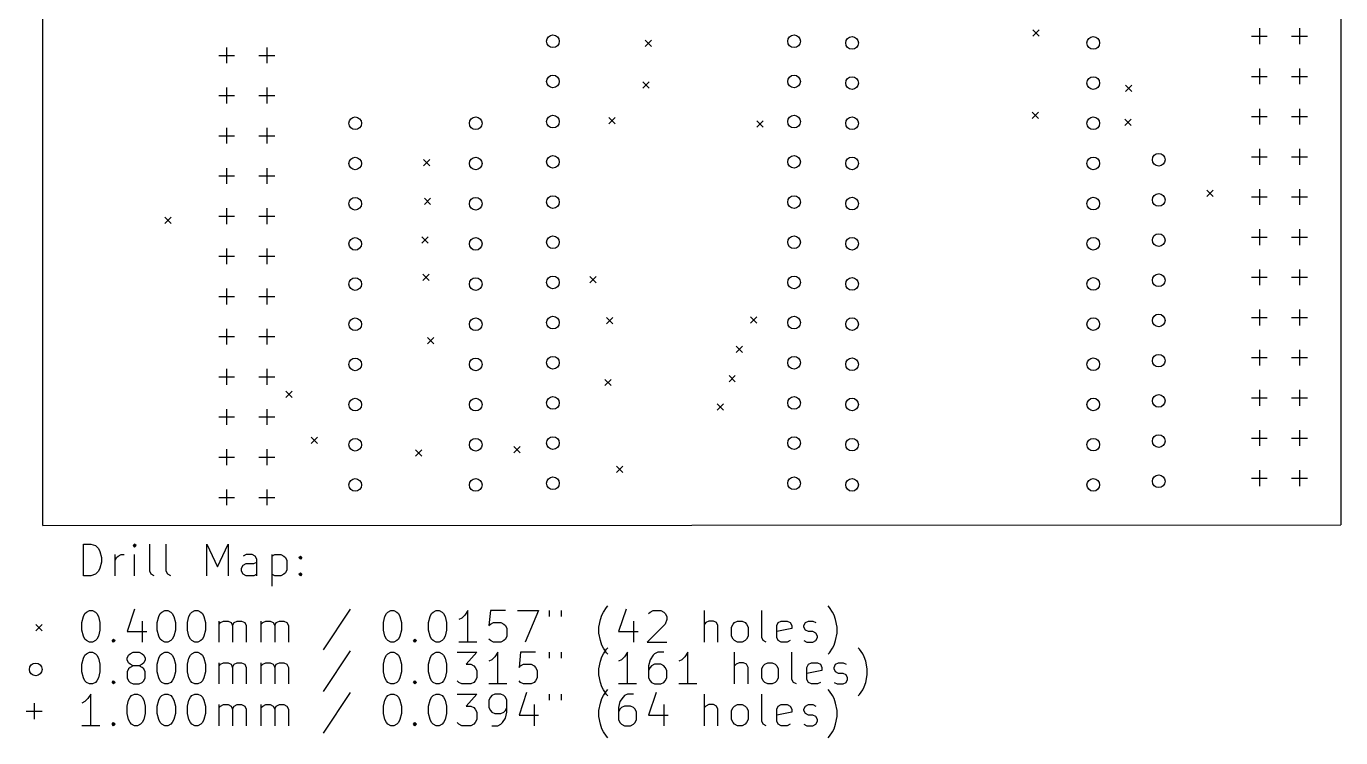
# Model space of a CAD drawing. Extents: x 46.9 to 130, y -119.4 to -30.
# Drawn here: x 46.9 to 130, y -119.4 to -74.4 of the extents above; entities that cross this region are included whole.
import ezdxf

# ---------------------------------------------------------------- set-up
doc = ezdxf.new("R2010")
doc.units = 0
doc.layers.add('BLACK', color=7, linetype='CONTINUOUS')

msp = doc.modelspace()

# ---------------------------------------------------------------- linework, layer by layer
at = {"layer": 'BLACK', "linetype": 'CONTINUOUS'}
for p, q in [((130, -30), (130, -105.95)), ((48, -106), (48, -66.9)), ((110.55, -74.65), (110.95, -75.05)), ((110.95, -74.65), (110.55, -75.05)), ((124.86, -74.56), (124.86, -75.56)), ((127.4, -74.56), (127.4, -75.56)), ((86.05, -75.3), (86.45, -75.7)), ((86.45, -75.3), (86.05, -75.7)), ((124.36, -75.06), (125.36, -75.06)), ((126.9, -75.06), (127.9, -75.06)), ((59.11, -76.27), (60.11, -76.27)), ((59.61, -75.77), (59.61, -76.77)), ((61.65, -76.27), (62.65, -76.27)), ((62.15, -75.77), (62.15, -76.77)), ((124.86, -77.1), (124.86, -78.1)), ((127.4, -77.1), (127.4, -78.1)), ((85.9, -77.95), (86.3, -78.35)), ((86.3, -77.95), (85.9, -78.35)), ((124.36, -77.6), (125.36, -77.6)), ((126.9, -77.6), (127.9, -77.6)), ((59.11, -78.81), (60.11, -78.81)), ((59.61, -78.31), (59.61, -79.31)), ((61.65, -78.81), (62.65, -78.81)), ((62.15, -78.31), (62.15, -79.31)), ((116.4, -78.15), (116.8, -78.55)), ((116.8, -78.15), (116.4, -78.55)), ((124.86, -79.64), (124.86, -80.64)), ((127.4, -79.64), (127.4, -80.64)), ((83.75, -80.2), (84.15, -80.6)), ((84.15, -80.2), (83.75, -80.6)), ((93.1, -80.4), (93.5, -80.8)), ((93.5, -80.4), (93.1, -80.8)), ((110.5, -79.85), (110.9, -80.25)), ((110.9, -79.85), (110.5, -80.25)), ((116.35, -80.3), (116.75, -80.7)), ((116.75, -80.3), (116.35, -80.7)), ((124.36, -80.14), (125.36, -80.14)), ((126.9, -80.14), (127.9, -80.14)), ((59.11, -81.35), (60.11, -81.35)), ((59.61, -80.85), (59.61, -81.85)), ((61.65, -81.35), (62.65, -81.35)), ((62.15, -80.85), (62.15, -81.85)), ((124.86, -82.18), (124.86, -83.18)), ((127.4, -82.18), (127.4, -83.18)), ((72.05, -82.85), (72.45, -83.25)), ((72.45, -82.85), (72.05, -83.25)), ((124.36, -82.68), (125.36, -82.68)), ((126.9, -82.68), (127.9, -82.68)), ((59.61, -83.39), (59.61, -84.39)), ((62.15, -83.39), (62.15, -84.39)), ((59.11, -83.89), (60.11, -83.89)), ((61.65, -83.89), (62.65, -83.89)), ((72.1, -85.3), (72.5, -85.7)), ((72.5, -85.3), (72.1, -85.7)), ((121.55, -84.8), (121.95, -85.2)), ((121.95, -84.8), (121.55, -85.2)), ((124.36, -85.22), (125.36, -85.22)), ((124.86, -84.72), (124.86, -85.72)), ((126.9, -85.22), (127.9, -85.22)), ((127.4, -84.72), (127.4, -85.72)), ((59.61, -85.93), (59.61, -86.93)), ((62.15, -85.93), (62.15, -86.93)), ((55.7, -86.5), (56.1, -86.9)), ((56.1, -86.5), (55.7, -86.9)), ((59.11, -86.43), (60.11, -86.43)), ((61.65, -86.43), (62.65, -86.43)), ((71.95, -87.75), (72.35, -88.15)), ((72.35, -87.75), (71.95, -88.15)), ((124.36, -87.76), (125.36, -87.76)), ((124.86, -87.26), (124.86, -88.26)), ((126.9, -87.76), (127.9, -87.76)), ((127.4, -87.26), (127.4, -88.26)), ((59.61, -88.47), (59.61, -89.47)), ((62.15, -88.47), (62.15, -89.47)), ((59.11, -88.97), (60.11, -88.97)), ((61.65, -88.97), (62.65, -88.97)), ((72, -90.1), (72.4, -90.5)), ((72.4, -90.1), (72, -90.5)), ((82.55, -90.25), (82.95, -90.65)), ((82.95, -90.25), (82.55, -90.65)), ((124.36, -90.3), (125.36, -90.3)), ((124.86, -89.8), (124.86, -90.8)), ((126.9, -90.3), (127.9, -90.3)), ((127.4, -89.8), (127.4, -90.8)), ((59.61, -91.01), (59.61, -92.01)), ((62.15, -91.01), (62.15, -92.01)), ((59.11, -91.51), (60.11, -91.51)), ((61.65, -91.51), (62.65, -91.51)), ((83.6, -92.85), (84, -93.25)), ((84, -92.85), (83.6, -93.25)), ((92.7, -92.8), (93.1, -93.2)), ((93.1, -92.8), (92.7, -93.2)), ((124.36, -92.84), (125.36, -92.84)), ((124.86, -92.34), (124.86, -93.34)), ((126.9, -92.84), (127.9, -92.84)), ((127.4, -92.34), (127.4, -93.34)), ((59.61, -93.55), (59.61, -94.55)), ((62.15, -93.55), (62.15, -94.55)), ((59.11, -94.05), (60.11, -94.05)), ((61.65, -94.05), (62.65, -94.05)), ((72.3, -94.1), (72.7, -94.5)), ((72.7, -94.1), (72.3, -94.5)), ((91.8, -94.65), (92.2, -95.05)), ((92.2, -94.65), (91.8, -95.05)), ((124.36, -95.38), (125.36, -95.38)), ((124.86, -94.88), (124.86, -95.88)), ((126.9, -95.38), (127.9, -95.38)), ((127.4, -94.88), (127.4, -95.88)), ((59.61, -96.09), (59.61, -97.09)), ((62.15, -96.09), (62.15, -97.09)), ((59.11, -96.59), (60.11, -96.59)), ((61.65, -96.59), (62.65, -96.59)), ((83.5, -96.75), (83.9, -97.15)), ((83.9, -96.75), (83.5, -97.15)), ((91.35, -96.5), (91.75, -96.9)), ((91.75, -96.5), (91.35, -96.9)), ((63.35, -97.5), (63.75, -97.9)), ((63.75, -97.5), (63.35, -97.9)), ((124.36, -97.92), (125.36, -97.92)), ((124.86, -97.42), (124.86, -98.42)), ((126.9, -97.92), (127.9, -97.92)), ((127.4, -97.42), (127.4, -98.42)), ((59.61, -98.63), (59.61, -99.63)), ((62.15, -98.63), (62.15, -99.63)), ((90.6, -98.3), (91, -98.7)), ((91, -98.3), (90.6, -98.7)), ((59.11, -99.13), (60.11, -99.13)), ((61.65, -99.13), (62.65, -99.13)), ((64.95, -100.4), (65.35, -100.8)), ((65.35, -100.4), (64.95, -100.8)), ((124.36, -100.46), (125.36, -100.46)), ((124.86, -99.96), (124.86, -100.96)), ((126.9, -100.46), (127.9, -100.46)), ((127.4, -99.96), (127.4, -100.96)), ((59.61, -101.17), (59.61, -102.17)), ((62.15, -101.17), (62.15, -102.17)), ((71.55, -101.2), (71.95, -101.6)), ((71.95, -101.2), (71.55, -101.6)), ((77.75, -101), (78.15, -101.4)), ((78.15, -101), (77.75, -101.4)), ((59.11, -101.67), (60.11, -101.67)), ((61.65, -101.67), (62.65, -101.67)), ((84.2403, -102.2327), (84.6403, -102.6327)), ((84.6403, -102.2327), (84.2403, -102.6327)), ((124.86, -102.5), (124.86, -103.5)), ((127.4, -102.5), (127.4, -103.5)), ((59.61, -103.71), (59.61, -104.71)), ((62.15, -103.71), (62.15, -104.71)), ((124.36, -103), (125.36, -103)), ((126.9, -103), (127.9, -103)), ((59.11, -104.21), (60.11, -104.21)), ((61.65, -104.21), (62.65, -104.21)), ((48, -106), (130, -105.95)), ((50.557768, -109.164838), (50.557768, -107.164838)), ((50.557768, -107.164838), (51.033958, -107.164838)), ((51.033958, -107.164838), (51.319673, -107.260076)), ((51.319673, -107.260076), (51.510149, -107.450552)), ((51.510149, -107.450552), (51.605387, -107.641028)), ((51.605387, -107.641028), (51.700625, -108.02198)), ((52.557768, -109.164838), (52.557768, -107.831504)), ((52.653006, -108.02198), (52.748244, -107.926742)), ((52.748244, -107.926742), (52.93872, -107.831504)), ((52.93872, -107.831504), (53.129197, -107.831504)), ((53.795863, -107.164838), (53.700625, -107.260076)), ((53.700625, -107.260076), (53.795863, -107.355314)), ((53.891101, -107.260076), (53.795863, -107.164838)), ((53.795863, -107.164838), (53.795863, -107.355314)), ((53.795863, -107.355314), (53.891101, -107.260076)), ((53.795863, -109.164838), (53.795863, -107.831504)), ((54.748244, -108.879123), (54.748244, -107.164838)), ((55.795863, -108.879123), (55.795863, -107.164838)), ((58.367292, -109.164838), (58.367292, -107.164838)), ((58.367292, -107.164838), (59.033959, -108.593409)), ((59.033959, -108.593409), (59.700625, -107.164838)), ((59.700625, -107.164838), (59.700625, -109.164838)), ((60.843482, -107.831504), (60.653006, -107.926742)), ((61.224435, -107.831504), (60.843482, -107.831504)), ((61.414911, -107.926742), (61.224435, -107.831504)), ((61.510149, -108.117219), (61.414911, -107.926742)), ((62.46253, -107.831504), (62.46253, -109.831504)), ((62.46253, -107.926742), (62.653006, -107.831504)), ((62.653006, -107.831504), (63.033959, -107.831504)), ((63.033959, -107.831504), (63.224435, -107.926742)), ((63.224435, -107.926742), (63.319673, -108.02198)), ((64.176816, -108.02198), (64.272054, -107.926742)), ((64.272054, -107.926742), (64.367292, -108.02198)), ((64.272054, -107.926742), (64.272054, -108.117219)), ((51.605387, -108.688647), (51.510149, -108.879123)), ((51.700625, -108.307695), (51.605387, -108.688647)), ((51.700625, -108.02198), (51.700625, -108.307695)), ((52.557768, -108.212457), (52.653006, -108.02198)), ((60.557768, -108.688647), (60.653006, -108.498171)), ((60.557768, -108.879123), (60.557768, -108.688647)), ((60.653006, -108.498171), (60.843482, -108.402933)), ((60.843482, -108.402933), (61.319673, -108.402933)), ((61.319673, -108.402933), (61.510149, -108.307695)), ((61.510149, -109.164838), (61.510149, -108.117219)), ((63.319673, -108.02198), (63.414911, -108.212457)), ((63.414911, -108.783885), (63.319673, -108.974361)), ((63.414911, -108.212457), (63.414911, -108.783885)), ((64.272054, -108.117219), (64.176816, -108.02198)), ((64.367292, -108.02198), (64.272054, -108.117219)), ((51.033958, -109.164838), (50.557768, -109.164838)), ((51.319673, -109.0696), (51.033958, -109.164838)), ((51.510149, -108.879123), (51.319673, -109.0696)), ((54.843482, -109.0696), (54.748244, -108.879123)), ((55.033958, -109.164838), (54.843482, -109.0696)), ((55.891101, -109.0696), (55.795863, -108.879123)), ((56.081577, -109.164838), (55.891101, -109.0696)), ((60.653006, -109.0696), (60.557768, -108.879123)), ((60.843482, -109.164838), (60.653006, -109.0696)), ((61.319673, -109.164838), (60.843482, -109.164838)), ((61.510149, -109.0696), (61.319673, -109.164838)), ((62.653006, -109.164838), (62.46253, -109.0696)), ((63.033959, -109.164838), (62.653006, -109.164838)), ((63.224435, -109.0696), (63.033959, -109.164838)), ((63.319673, -108.974361), (63.224435, -109.0696)), ((64.176816, -109.0696), (64.272054, -108.974361)), ((64.272054, -109.164838), (64.176816, -109.0696)), ((64.272054, -108.974361), (64.367292, -109.0696)), ((64.272054, -108.974361), (64.272054, -109.164838)), ((64.367292, -109.0696), (64.272054, -109.164838)), ((53.795863, -111.2696), (53.319673, -112.698171)), ((67.414912, -111.2696), (65.700627, -113.841028)), ((83.414914, -111.460076), (83.60539, -111.174361)), ((83.60539, -111.174361), (83.700629, -111.079123)), ((84.843485, -111.2696), (84.367295, -112.698171)), ((97.70063, -111.174361), (97.605392, -111.079123)), ((97.891106, -111.460076), (97.70063, -111.174361)), ((50.46253, -112.126742), (50.557768, -111.74579)), ((50.557768, -111.74579), (50.653006, -111.555314)), ((50.653006, -111.555314), (50.748244, -111.460076)), ((50.748244, -111.460076), (50.93872, -111.364838)), ((50.93872, -111.364838), (51.129197, -111.364838)), ((51.129197, -111.364838), (51.319673, -111.460076)), ((51.319673, -111.460076), (51.414911, -111.555314)), ((51.414911, -111.555314), (51.510149, -111.74579)), ((51.510149, -111.74579), (51.605387, -112.126742)), ((54.272054, -112.031504), (54.272054, -113.364838)), ((55.224435, -112.126742), (55.319673, -111.74579)), ((55.319673, -111.74579), (55.414911, -111.555314)), ((55.414911, -111.555314), (55.510149, -111.460076)), ((55.510149, -111.460076), (55.700625, -111.364838)), ((55.700625, -111.364838), (55.891102, -111.364838)), ((55.891102, -111.364838), (56.081578, -111.460076)), ((56.081578, -111.460076), (56.176816, -111.555314)), ((56.176816, -111.555314), (56.272054, -111.74579)), ((56.272054, -111.74579), (56.367292, -112.126742)), ((57.129197, -112.126742), (57.224435, -111.74579)), ((57.224435, -111.74579), (57.319673, -111.555314)), ((57.319673, -111.555314), (57.414911, -111.460076)), ((57.414911, -111.460076), (57.605387, -111.364838)), ((57.605387, -111.364838), (57.795864, -111.364838)), ((57.795864, -111.364838), (57.98634, -111.460076)), ((57.98634, -111.460076), (58.081578, -111.555314)), ((58.081578, -111.555314), (58.176816, -111.74579)), ((58.176816, -111.74579), (58.272054, -112.126742)), ((59.129197, -113.364838), (59.129197, -112.031504)), ((59.224435, -112.126742), (59.414911, -112.031504)), ((59.414911, -112.031504), (59.700626, -112.031504)), ((59.700626, -112.031504), (59.891102, -112.126742)), ((60.081578, -112.126742), (60.272054, -112.031504)), ((60.272054, -112.031504), (60.557768, -112.031504)), ((60.557768, -112.031504), (60.748245, -112.126742)), ((61.795864, -113.364838), (61.795864, -112.031504)), ((61.891102, -112.126742), (62.081578, -112.031504)), ((62.081578, -112.031504), (62.367293, -112.031504)), ((62.367293, -112.031504), (62.557769, -112.126742)), ((62.748245, -112.126742), (62.938721, -112.031504)), ((62.938721, -112.031504), (63.224435, -112.031504)), ((63.224435, -112.031504), (63.414912, -112.126742)), ((69.510151, -112.126742), (69.605389, -111.74579)), ((69.605389, -111.74579), (69.700627, -111.555314)), ((69.700627, -111.555314), (69.795865, -111.460076)), ((69.795865, -111.460076), (69.986341, -111.364838)), ((69.986341, -111.364838), (70.176818, -111.364838)), ((70.176818, -111.364838), (70.367294, -111.460076)), ((70.367294, -111.460076), (70.462532, -111.555314)), ((70.462532, -111.555314), (70.55777, -111.74579)), ((70.55777, -111.74579), (70.653008, -112.126742)), ((72.367294, -112.126742), (72.462532, -111.74579)), ((72.462532, -111.74579), (72.55777, -111.555314)), ((72.55777, -111.555314), (72.653008, -111.460076)), ((72.653008, -111.460076), (72.843484, -111.364838)), ((72.843484, -111.364838), (73.033961, -111.364838)), ((73.033961, -111.364838), (73.224437, -111.460076)), ((73.224437, -111.460076), (73.319675, -111.555314)), ((73.319675, -111.555314), (73.414913, -111.74579)), ((73.414913, -111.74579), (73.510151, -112.126742)), ((74.462532, -111.841028), (74.272056, -111.936266)), ((74.653008, -111.650552), (74.462532, -111.841028)), ((74.843484, -111.364838), (74.653008, -111.650552)), ((74.843484, -113.364838), (74.843484, -111.364838)), ((76.272056, -111.364838), (76.176818, -112.317219)), ((77.224437, -111.364838), (76.272056, -111.364838)), ((77.986342, -111.364838), (79.319675, -111.364838)), ((79.319675, -111.364838), (78.462532, -113.364838)), ((79.986342, -111.364838), (79.986342, -111.74579)), ((80.748247, -111.364838), (80.748247, -111.74579)), ((83.1292, -112.412457), (83.224438, -111.936266)), ((83.224438, -111.936266), (83.319676, -111.650552)), ((83.319676, -111.650552), (83.414914, -111.460076)), ((85.319676, -112.031504), (85.319676, -113.364838)), ((86.272057, -111.555314), (86.367295, -111.460076)), ((86.367295, -111.460076), (86.557771, -111.364838)), ((86.557771, -111.364838), (87.033962, -111.364838)), ((87.033962, -111.364838), (87.224438, -111.460076)), ((87.224438, -111.460076), (87.319676, -111.555314)), ((87.319676, -111.555314), (87.414914, -111.74579)), ((87.414914, -111.936266), (87.319676, -112.22198)), ((87.414914, -111.74579), (87.414914, -111.936266)), ((89.795867, -113.364838), (89.795867, -111.364838)), ((90.081581, -112.031504), (89.891105, -112.126742)), ((90.367296, -112.031504), (90.081581, -112.031504)), ((90.557772, -112.126742), (90.367296, -112.031504)), ((91.700629, -112.126742), (91.891105, -112.031504)), ((91.891105, -112.031504), (92.17682, -112.031504)), ((92.17682, -112.031504), (92.367296, -112.126742)), ((93.414915, -113.079123), (93.414915, -111.364838)), ((94.462534, -112.126742), (94.65301, -112.031504)), ((94.65301, -112.031504), (95.033963, -112.031504)), ((95.033963, -112.031504), (95.224439, -112.126742)), ((96.17682, -112.126742), (96.367296, -112.031504)), ((96.367296, -112.031504), (96.65301, -112.031504)), ((96.65301, -112.031504), (96.843487, -112.126742)), ((97.986344, -111.650552), (97.891106, -111.460076)), ((98.081582, -111.936266), (97.986344, -111.650552)), ((98.17682, -112.412457), (98.081582, -111.936266)), ((47.55, -112.25), (47.95, -112.65)), ((47.95, -112.25), (47.55, -112.65)), ((50.46253, -112.602933), (50.46253, -112.126742)), ((50.557768, -112.983885), (50.46253, -112.602933)), ((51.605387, -112.602933), (51.510149, -112.983885)), ((51.605387, -112.126742), (51.605387, -112.602933)), ((53.319673, -112.698171), (54.557768, -112.698171)), ((55.224435, -112.602933), (55.224435, -112.126742)), ((55.319673, -112.983885), (55.224435, -112.602933)), ((56.367292, -112.602933), (56.272054, -112.983885)), ((56.367292, -112.126742), (56.367292, -112.602933)), ((57.129197, -112.602933), (57.129197, -112.126742)), ((57.224435, -112.983885), (57.129197, -112.602933)), ((58.272054, -112.602933), (58.176816, -112.983885)), ((58.272054, -112.126742), (58.272054, -112.602933)), ((59.129197, -112.22198), (59.224435, -112.126742)), ((59.891102, -112.126742), (59.98634, -112.317219)), ((59.98634, -112.317219), (60.081578, -112.126742)), ((59.98634, -112.317219), (59.98634, -113.364838)), ((60.748245, -112.126742), (60.843483, -112.317219)), ((60.843483, -112.317219), (60.843483, -113.364838)), ((61.795864, -112.22198), (61.891102, -112.126742)), ((62.557769, -112.126742), (62.653007, -112.317219)), ((62.653007, -112.317219), (62.748245, -112.126742)), ((62.653007, -112.317219), (62.653007, -113.364838)), ((63.414912, -112.126742), (63.51015, -112.317219)), ((63.51015, -112.317219), (63.51015, -113.364838)), ((69.510151, -112.602933), (69.510151, -112.126742)), ((69.605389, -112.983885), (69.510151, -112.602933)), ((70.653008, -112.602933), (70.55777, -112.983885)), ((70.653008, -112.126742), (70.653008, -112.602933)), ((72.367294, -112.602933), (72.367294, -112.126742)), ((72.462532, -112.983885), (72.367294, -112.602933)), ((73.510151, -112.602933), (73.414913, -112.983885)), ((73.510151, -112.126742), (73.510151, -112.602933)), ((76.176818, -112.317219), (76.272056, -112.22198)), ((76.272056, -112.22198), (76.462532, -112.126742)), ((76.462532, -112.126742), (76.938723, -112.126742)), ((76.938723, -112.126742), (77.129199, -112.22198)), ((77.129199, -112.22198), (77.224437, -112.317219)), ((77.224437, -112.317219), (77.319675, -112.507695)), ((77.319675, -112.507695), (77.319675, -112.983885)), ((83.1292, -112.793409), (83.1292, -112.412457)), ((83.224438, -113.2696), (83.1292, -112.793409)), ((84.367295, -112.698171), (85.60539, -112.698171)), ((87.319676, -112.22198), (86.176819, -113.364838)), ((89.891105, -112.126742), (89.795867, -112.22198)), ((90.65301, -112.317219), (90.557772, -112.126742)), ((90.65301, -113.364838), (90.65301, -112.317219)), ((91.510153, -112.412457), (91.605391, -112.22198)), ((91.510153, -112.983885), (91.510153, -112.412457)), ((91.605391, -112.22198), (91.700629, -112.126742)), ((92.367296, -112.126742), (92.462534, -112.22198)), ((92.462534, -112.22198), (92.557772, -112.412457)), ((92.557772, -112.412457), (92.557772, -112.983885)), ((94.367296, -112.317219), (94.462534, -112.126742)), ((94.367296, -113.079123), (94.367296, -112.317219)), ((95.319677, -112.507695), (94.367296, -112.698171)), ((95.224439, -112.126742), (95.319677, -112.317219)), ((95.319677, -112.317219), (95.319677, -112.507695)), ((96.081582, -112.317219), (96.17682, -112.126742)), ((96.081582, -112.412457), (96.081582, -112.317219)), ((96.17682, -112.602933), (96.081582, -112.412457)), ((96.367296, -112.698171), (96.17682, -112.602933)), ((96.65301, -112.698171), (96.367296, -112.698171)), ((96.843487, -112.793409), (96.65301, -112.698171)), ((96.938725, -112.983885), (96.843487, -112.793409)), ((98.081582, -113.2696), (98.17682, -112.793409)), ((98.17682, -112.793409), (98.17682, -112.412457)), ((50.653006, -113.174361), (50.557768, -112.983885)), ((50.748244, -113.2696), (50.653006, -113.174361)), ((50.93872, -113.364838), (50.748244, -113.2696)), ((51.129197, -113.364838), (50.93872, -113.364838)), ((51.319673, -113.2696), (51.129197, -113.364838)), ((51.414911, -113.174361), (51.319673, -113.2696)), ((51.510149, -112.983885), (51.414911, -113.174361)), ((52.367292, -113.2696), (52.46253, -113.174361)), ((52.46253, -113.364838), (52.367292, -113.2696)), ((52.46253, -113.174361), (52.557768, -113.2696)), ((52.46253, -113.174361), (52.46253, -113.364838)), ((52.557768, -113.2696), (52.46253, -113.364838)), ((55.414911, -113.174361), (55.319673, -112.983885)), ((55.510149, -113.2696), (55.414911, -113.174361)), ((55.700625, -113.364838), (55.510149, -113.2696)), ((55.891102, -113.364838), (55.700625, -113.364838)), ((56.081578, -113.2696), (55.891102, -113.364838)), ((56.176816, -113.174361), (56.081578, -113.2696)), ((56.272054, -112.983885), (56.176816, -113.174361)), ((57.319673, -113.174361), (57.224435, -112.983885)), ((57.414911, -113.2696), (57.319673, -113.174361)), ((57.605387, -113.364838), (57.414911, -113.2696)), ((57.795864, -113.364838), (57.605387, -113.364838)), ((57.98634, -113.2696), (57.795864, -113.364838)), ((58.081578, -113.174361), (57.98634, -113.2696)), ((58.176816, -112.983885), (58.081578, -113.174361)), ((69.700627, -113.174361), (69.605389, -112.983885)), ((69.795865, -113.2696), (69.700627, -113.174361)), ((69.986341, -113.364838), (69.795865, -113.2696)), ((70.176818, -113.364838), (69.986341, -113.364838)), ((70.367294, -113.2696), (70.176818, -113.364838)), ((70.462532, -113.174361), (70.367294, -113.2696)), ((70.55777, -112.983885), (70.462532, -113.174361)), ((71.414913, -113.2696), (71.510151, -113.174361)), ((71.510151, -113.364838), (71.414913, -113.2696)), ((71.510151, -113.174361), (71.605389, -113.2696)), ((71.510151, -113.174361), (71.510151, -113.364838)), ((71.605389, -113.2696), (71.510151, -113.364838)), ((72.55777, -113.174361), (72.462532, -112.983885)), ((72.653008, -113.2696), (72.55777, -113.174361)), ((72.843484, -113.364838), (72.653008, -113.2696)), ((73.033961, -113.364838), (72.843484, -113.364838)), ((73.224437, -113.2696), (73.033961, -113.364838)), ((73.319675, -113.174361), (73.224437, -113.2696)), ((73.414913, -112.983885), (73.319675, -113.174361)), ((75.414913, -113.364838), (74.272056, -113.364838)), ((76.272056, -113.2696), (76.176818, -113.174361)), ((76.462532, -113.364838), (76.272056, -113.2696)), ((76.938723, -113.364838), (76.462532, -113.364838)), ((77.129199, -113.2696), (76.938723, -113.364838)), ((77.224437, -113.174361), (77.129199, -113.2696)), ((77.319675, -112.983885), (77.224437, -113.174361)), ((83.319676, -113.555314), (83.224438, -113.2696)), ((83.414914, -113.74579), (83.319676, -113.555314)), ((83.60539, -114.031504), (83.414914, -113.74579)), ((83.60539, -113.814361), (83.700629, -113.719123)), ((86.176819, -113.364838), (87.414914, -113.364838)), ((91.605391, -113.174361), (91.510153, -112.983885)), ((91.700629, -113.2696), (91.605391, -113.174361)), ((91.891105, -113.364838), (91.700629, -113.2696)), ((92.17682, -113.364838), (91.891105, -113.364838)), ((92.367296, -113.2696), (92.17682, -113.364838)), ((92.462534, -113.174361), (92.367296, -113.2696)), ((92.557772, -112.983885), (92.462534, -113.174361)), ((93.510153, -113.2696), (93.414915, -113.079123)), ((93.700629, -113.364838), (93.510153, -113.2696)), ((94.462534, -113.2696), (94.367296, -113.079123)), ((94.65301, -113.364838), (94.462534, -113.2696)), ((95.033963, -113.364838), (94.65301, -113.364838)), ((95.224439, -113.2696), (95.033963, -113.364838)), ((96.081582, -113.2696), (96.272058, -113.364838)), ((96.272058, -113.364838), (96.65301, -113.364838)), ((96.65301, -113.364838), (96.843487, -113.2696)), ((96.843487, -113.2696), (96.938725, -113.079123)), ((96.938725, -113.079123), (96.938725, -112.983885)), ((97.70063, -114.031504), (97.891106, -113.74579)), ((97.891106, -113.74579), (97.986344, -113.555314)), ((97.986344, -113.555314), (98.081582, -113.2696)), ((99.605392, -113.814361), (99.510154, -113.719123)), ((50.46253, -114.766742), (50.557768, -114.38579)), ((50.557768, -114.38579), (50.653006, -114.195314)), ((50.653006, -114.195314), (50.748244, -114.100076)), ((50.748244, -114.100076), (50.93872, -114.004838)), ((50.93872, -114.004838), (51.129197, -114.004838)), ((51.129197, -114.004838), (51.319673, -114.100076)), ((51.319673, -114.100076), (51.414911, -114.195314)), ((51.414911, -114.195314), (51.510149, -114.38579)), ((51.510149, -114.38579), (51.605387, -114.766742)), ((53.319673, -114.38579), (53.414911, -114.195314)), ((53.319673, -114.481028), (53.319673, -114.38579)), ((53.414911, -114.671504), (53.319673, -114.481028)), ((53.414911, -114.195314), (53.510149, -114.100076)), ((53.510149, -114.100076), (53.700625, -114.004838)), ((53.700625, -114.004838), (54.081578, -114.004838)), ((54.081578, -114.004838), (54.272054, -114.100076)), ((54.272054, -114.100076), (54.367292, -114.195314)), ((54.367292, -114.195314), (54.46253, -114.38579)), ((54.46253, -114.481028), (54.367292, -114.671504)), ((54.46253, -114.38579), (54.46253, -114.481028)), ((55.224435, -114.766742), (55.319673, -114.38579)), ((55.319673, -114.38579), (55.414911, -114.195314)), ((55.414911, -114.195314), (55.510149, -114.100076)), ((55.510149, -114.100076), (55.700625, -114.004838)), ((55.700625, -114.004838), (55.891102, -114.004838)), ((55.891102, -114.004838), (56.081578, -114.100076)), ((56.081578, -114.100076), (56.176816, -114.195314)), ((56.176816, -114.195314), (56.272054, -114.38579)), ((56.272054, -114.38579), (56.367292, -114.766742)), ((57.129197, -114.766742), (57.224435, -114.38579)), ((57.224435, -114.38579), (57.319673, -114.195314)), ((57.319673, -114.195314), (57.414911, -114.100076)), ((57.414911, -114.100076), (57.605387, -114.004838)), ((57.605387, -114.004838), (57.795864, -114.004838)), ((57.795864, -114.004838), (57.98634, -114.100076)), ((57.98634, -114.100076), (58.081578, -114.195314)), ((58.081578, -114.195314), (58.176816, -114.38579)), ((58.176816, -114.38579), (58.272054, -114.766742)), ((67.414912, -113.9096), (65.700627, -116.481028)), ((69.510151, -114.766742), (69.605389, -114.38579)), ((69.605389, -114.38579), (69.700627, -114.195314)), ((69.700627, -114.195314), (69.795865, -114.100076)), ((69.795865, -114.100076), (69.986341, -114.004838)), ((69.986341, -114.004838), (70.176818, -114.004838)), ((70.176818, -114.004838), (70.367294, -114.100076)), ((70.367294, -114.100076), (70.462532, -114.195314)), ((70.462532, -114.195314), (70.55777, -114.38579)), ((70.55777, -114.38579), (70.653008, -114.766742)), ((72.367294, -114.766742), (72.462532, -114.38579)), ((72.462532, -114.38579), (72.55777, -114.195314)), ((72.55777, -114.195314), (72.653008, -114.100076)), ((72.653008, -114.100076), (72.843484, -114.004838)), ((72.843484, -114.004838), (73.033961, -114.004838)), ((73.033961, -114.004838), (73.224437, -114.100076)), ((73.224437, -114.100076), (73.319675, -114.195314)), ((73.319675, -114.195314), (73.414913, -114.38579)), ((73.414913, -114.38579), (73.510151, -114.766742)), ((74.176818, -114.004838), (75.414913, -114.004838)), ((75.414913, -114.004838), (74.748246, -114.766742)), ((76.367294, -114.481028), (76.176818, -114.576266)), ((76.55777, -114.290552), (76.367294, -114.481028)), ((76.748246, -114.004838), (76.55777, -114.290552)), ((76.748246, -116.004838), (76.748246, -114.004838)), ((78.176818, -114.004838), (78.08158, -114.957219)), ((79.129199, -114.004838), (78.176818, -114.004838)), ((79.986342, -114.004838), (79.986342, -114.38579)), ((80.748247, -114.004838), (80.748247, -114.38579)), ((83.1292, -115.052457), (83.224438, -114.576266)), ((83.224438, -114.576266), (83.319676, -114.290552)), ((83.319676, -114.290552), (83.414914, -114.100076)), ((83.414914, -114.100076), (83.60539, -113.814361)), ((83.700629, -114.126742), (83.60539, -114.031504)), ((84.557771, -114.481028), (84.367295, -114.576266)), ((84.748247, -114.290552), (84.557771, -114.481028)), ((84.938723, -114.004838), (84.748247, -114.290552)), ((84.938723, -116.004838), (84.938723, -114.004838)), ((86.367295, -114.481028), (86.272057, -114.86198)), ((86.557771, -114.195314), (86.367295, -114.481028)), ((86.653009, -114.100076), (86.557771, -114.195314)), ((86.843485, -114.004838), (86.653009, -114.100076)), ((87.224438, -114.004838), (86.843485, -114.004838)), ((88.367295, -114.481028), (88.176819, -114.576266)), ((88.557771, -114.290552), (88.367295, -114.481028)), ((88.748247, -114.004838), (88.557771, -114.290552)), ((88.748247, -116.004838), (88.748247, -114.004838)), ((91.700629, -116.004838), (91.700629, -114.004838)), ((95.319677, -115.719123), (95.319677, -114.004838)), ((97.605392, -114.126742), (97.70063, -114.031504)), ((99.795868, -114.100076), (99.605392, -113.814361)), ((99.891106, -114.290552), (99.795868, -114.100076)), ((99.986344, -114.576266), (99.891106, -114.290552)), ((100.081582, -115.052457), (99.986344, -114.576266)), ((50.46253, -115.242933), (50.46253, -114.766742)), ((50.557768, -115.623885), (50.46253, -115.242933)), ((51.605387, -115.242933), (51.510149, -115.623885)), ((51.605387, -114.766742), (51.605387, -115.242933)), ((53.414911, -115.052457), (53.319673, -115.242933)), ((53.319673, -115.242933), (53.319673, -115.623885)), ((53.510149, -114.766742), (53.414911, -114.671504)), ((53.510149, -114.957219), (53.414911, -115.052457)), ((53.700625, -114.86198), (53.510149, -114.766742)), ((53.700625, -114.86198), (53.510149, -114.957219)), ((54.081578, -114.86198), (53.700625, -114.86198)), ((54.272054, -114.766742), (54.081578, -114.86198)), ((54.272054, -114.957219), (54.081578, -114.86198)), ((54.367292, -114.671504), (54.272054, -114.766742)), ((54.367292, -115.052457), (54.272054, -114.957219)), ((54.46253, -115.242933), (54.367292, -115.052457)), ((54.46253, -115.623885), (54.46253, -115.242933)), ((55.224435, -115.242933), (55.224435, -114.766742)), ((55.319673, -115.623885), (55.224435, -115.242933)), ((56.367292, -115.242933), (56.272054, -115.623885)), ((56.367292, -114.766742), (56.367292, -115.242933)), ((57.129197, -115.242933), (57.129197, -114.766742)), ((57.224435, -115.623885), (57.129197, -115.242933)), ((58.272054, -115.242933), (58.176816, -115.623885)), ((58.272054, -114.766742), (58.272054, -115.242933)), ((59.129197, -116.004838), (59.129197, -114.671504)), ((59.129197, -114.86198), (59.224435, -114.766742)), ((59.224435, -114.766742), (59.414911, -114.671504)), ((59.414911, -114.671504), (59.700626, -114.671504)), ((59.700626, -114.671504), (59.891102, -114.766742)), ((59.891102, -114.766742), (59.98634, -114.957219)), ((59.98634, -114.957219), (60.081578, -114.766742)), ((59.98634, -114.957219), (59.98634, -116.004838)), ((60.081578, -114.766742), (60.272054, -114.671504)), ((60.272054, -114.671504), (60.557768, -114.671504)), ((60.557768, -114.671504), (60.748245, -114.766742)), ((60.748245, -114.766742), (60.843483, -114.957219)), ((60.843483, -114.957219), (60.843483, -116.004838)), ((61.795864, -116.004838), (61.795864, -114.671504)), ((61.795864, -114.86198), (61.891102, -114.766742)), ((61.891102, -114.766742), (62.081578, -114.671504)), ((62.081578, -114.671504), (62.367293, -114.671504)), ((62.367293, -114.671504), (62.557769, -114.766742)), ((62.557769, -114.766742), (62.653007, -114.957219)), ((62.653007, -114.957219), (62.748245, -114.766742)), ((62.653007, -114.957219), (62.653007, -116.004838)), ((62.748245, -114.766742), (62.938721, -114.671504)), ((62.938721, -114.671504), (63.224435, -114.671504)), ((63.224435, -114.671504), (63.414912, -114.766742)), ((63.414912, -114.766742), (63.51015, -114.957219)), ((63.51015, -114.957219), (63.51015, -116.004838)), ((69.510151, -115.242933), (69.510151, -114.766742)), ((69.605389, -115.623885), (69.510151, -115.242933)), ((70.653008, -115.242933), (70.55777, -115.623885)), ((70.653008, -114.766742), (70.653008, -115.242933)), ((72.367294, -115.242933), (72.367294, -114.766742)), ((72.462532, -115.623885), (72.367294, -115.242933)), ((73.510151, -115.242933), (73.414913, -115.623885)), ((73.510151, -114.766742), (73.510151, -115.242933)), ((74.748246, -114.766742), (75.033961, -114.766742)), ((75.033961, -114.766742), (75.224437, -114.86198)), ((75.224437, -114.86198), (75.319675, -114.957219)), ((75.319675, -114.957219), (75.414913, -115.147695)), ((75.414913, -115.147695), (75.414913, -115.623885)), ((78.08158, -114.957219), (78.176818, -114.86198)), ((78.176818, -114.86198), (78.367294, -114.766742)), ((78.367294, -114.766742), (78.843485, -114.766742)), ((78.843485, -114.766742), (79.033961, -114.86198)), ((79.033961, -114.86198), (79.129199, -114.957219)), ((79.129199, -114.957219), (79.224437, -115.147695)), ((79.224437, -115.147695), (79.224437, -115.623885)), ((83.1292, -115.433409), (83.1292, -115.052457)), ((83.224438, -115.9096), (83.1292, -115.433409)), ((86.272057, -114.86198), (86.272057, -115.623885)), ((86.367295, -114.957219), (86.272057, -115.147695)), ((86.462533, -114.86198), (86.367295, -114.957219)), ((86.653009, -114.766742), (86.462533, -114.86198)), ((87.033962, -114.766742), (86.653009, -114.766742)), ((87.224438, -114.86198), (87.033962, -114.766742)), ((87.319676, -114.957219), (87.224438, -114.86198)), ((87.414914, -115.147695), (87.319676, -114.957219)), ((87.414914, -115.623885), (87.414914, -115.147695)), ((91.795867, -114.766742), (91.700629, -114.86198)), ((91.986343, -114.671504), (91.795867, -114.766742)), ((92.272058, -114.671504), (91.986343, -114.671504)), ((92.462534, -114.766742), (92.272058, -114.671504)), ((92.557772, -114.957219), (92.462534, -114.766742)), ((92.557772, -116.004838), (92.557772, -114.957219)), ((93.414915, -115.052457), (93.510153, -114.86198)), ((93.414915, -115.623885), (93.414915, -115.052457)), ((93.510153, -114.86198), (93.605391, -114.766742)), ((93.605391, -114.766742), (93.795867, -114.671504)), ((93.795867, -114.671504), (94.081582, -114.671504)), ((94.081582, -114.671504), (94.272058, -114.766742)), ((94.272058, -114.766742), (94.367296, -114.86198)), ((94.367296, -114.86198), (94.462534, -115.052457)), ((94.462534, -115.052457), (94.462534, -115.623885)), ((96.272058, -114.957219), (96.367296, -114.766742)), ((96.272058, -115.719123), (96.272058, -114.957219)), ((97.224439, -115.147695), (96.272058, -115.338171)), ((96.367296, -114.766742), (96.557772, -114.671504)), ((96.557772, -114.671504), (96.938725, -114.671504)), ((96.938725, -114.671504), (97.129201, -114.766742)), ((97.129201, -114.766742), (97.224439, -114.957219)), ((97.224439, -114.957219), (97.224439, -115.147695)), ((97.986344, -114.957219), (98.081582, -114.766742)), ((97.986344, -115.052457), (97.986344, -114.957219)), ((98.081582, -115.242933), (97.986344, -115.052457)), ((98.081582, -114.766742), (98.272058, -114.671504)), ((98.272058, -115.338171), (98.081582, -115.242933)), ((98.272058, -114.671504), (98.557772, -114.671504)), ((98.557772, -115.338171), (98.272058, -115.338171)), ((98.557772, -114.671504), (98.748249, -114.766742)), ((98.748249, -115.433409), (98.557772, -115.338171)), ((98.843487, -115.623885), (98.748249, -115.433409)), ((99.986344, -115.9096), (100.081582, -115.433409)), ((100.081582, -115.433409), (100.081582, -115.052457)), ((50.653006, -115.814361), (50.557768, -115.623885)), ((50.748244, -115.9096), (50.653006, -115.814361)), ((50.93872, -116.004838), (50.748244, -115.9096)), ((51.129197, -116.004838), (50.93872, -116.004838)), ((51.319673, -115.9096), (51.129197, -116.004838)), ((51.414911, -115.814361), (51.319673, -115.9096)), ((51.510149, -115.623885), (51.414911, -115.814361)), ((52.367292, -115.9096), (52.46253, -115.814361)), ((52.46253, -116.004838), (52.367292, -115.9096)), ((52.46253, -115.814361), (52.557768, -115.9096)), ((52.46253, -115.814361), (52.46253, -116.004838)), ((52.557768, -115.9096), (52.46253, -116.004838)), ((53.319673, -115.623885), (53.414911, -115.814361)), ((53.414911, -115.814361), (53.510149, -115.9096)), ((53.510149, -115.9096), (53.700625, -116.004838)), ((53.700625, -116.004838), (54.081578, -116.004838)), ((54.081578, -116.004838), (54.272054, -115.9096)), ((54.272054, -115.9096), (54.367292, -115.814361)), ((54.367292, -115.814361), (54.46253, -115.623885)), ((55.414911, -115.814361), (55.319673, -115.623885)), ((55.510149, -115.9096), (55.414911, -115.814361)), ((55.700625, -116.004838), (55.510149, -115.9096)), ((55.891102, -116.004838), (55.700625, -116.004838)), ((56.081578, -115.9096), (55.891102, -116.004838)), ((56.176816, -115.814361), (56.081578, -115.9096)), ((56.272054, -115.623885), (56.176816, -115.814361)), ((57.319673, -115.814361), (57.224435, -115.623885)), ((57.414911, -115.9096), (57.319673, -115.814361)), ((57.605387, -116.004838), (57.414911, -115.9096)), ((57.795864, -116.004838), (57.605387, -116.004838)), ((57.98634, -115.9096), (57.795864, -116.004838)), ((58.081578, -115.814361), (57.98634, -115.9096)), ((58.176816, -115.623885), (58.081578, -115.814361)), ((69.700627, -115.814361), (69.605389, -115.623885)), ((69.795865, -115.9096), (69.700627, -115.814361)), ((69.986341, -116.004838), (69.795865, -115.9096)), ((70.176818, -116.004838), (69.986341, -116.004838)), ((70.367294, -115.9096), (70.176818, -116.004838)), ((70.462532, -115.814361), (70.367294, -115.9096)), ((70.55777, -115.623885), (70.462532, -115.814361)), ((71.414913, -115.9096), (71.510151, -115.814361)), ((71.510151, -116.004838), (71.414913, -115.9096)), ((71.510151, -115.814361), (71.605389, -115.9096)), ((71.510151, -115.814361), (71.510151, -116.004838)), ((71.605389, -115.9096), (71.510151, -116.004838)), ((72.55777, -115.814361), (72.462532, -115.623885)), ((72.653008, -115.9096), (72.55777, -115.814361)), ((72.843484, -116.004838), (72.653008, -115.9096)), ((73.033961, -116.004838), (72.843484, -116.004838)), ((73.224437, -115.9096), (73.033961, -116.004838)), ((73.319675, -115.814361), (73.224437, -115.9096)), ((73.414913, -115.623885), (73.319675, -115.814361)), ((74.272056, -115.9096), (74.176818, -115.814361)), ((74.462532, -116.004838), (74.272056, -115.9096)), ((75.033961, -116.004838), (74.462532, -116.004838)), ((75.224437, -115.9096), (75.033961, -116.004838)), ((75.319675, -115.814361), (75.224437, -115.9096)), ((75.414913, -115.623885), (75.319675, -115.814361)), ((77.319675, -116.004838), (76.176818, -116.004838)), ((78.176818, -115.9096), (78.08158, -115.814361)), ((78.367294, -116.004838), (78.176818, -115.9096)), ((78.843485, -116.004838), (78.367294, -116.004838)), ((79.033961, -115.9096), (78.843485, -116.004838)), ((79.129199, -115.814361), (79.033961, -115.9096)), ((79.224437, -115.623885), (79.129199, -115.814361)), ((83.319676, -116.195314), (83.224438, -115.9096)), ((83.414914, -116.38579), (83.319676, -116.195314)), ((85.510152, -116.004838), (84.367295, -116.004838)), ((86.272057, -115.623885), (86.367295, -115.814361)), ((86.367295, -115.814361), (86.462533, -115.9096)), ((86.462533, -115.9096), (86.653009, -116.004838)), ((86.653009, -116.004838), (87.033962, -116.004838)), ((87.033962, -116.004838), (87.224438, -115.9096)), ((87.224438, -115.9096), (87.319676, -115.814361)), ((87.319676, -115.814361), (87.414914, -115.623885)), ((89.319676, -116.004838), (88.176819, -116.004838)), ((93.510153, -115.814361), (93.414915, -115.623885)), ((93.605391, -115.9096), (93.510153, -115.814361)), ((93.795867, -116.004838), (93.605391, -115.9096)), ((94.081582, -116.004838), (93.795867, -116.004838)), ((94.272058, -115.9096), (94.081582, -116.004838)), ((94.367296, -115.814361), (94.272058, -115.9096)), ((94.462534, -115.623885), (94.367296, -115.814361)), ((95.414915, -115.9096), (95.319677, -115.719123)), ((95.605391, -116.004838), (95.414915, -115.9096)), ((96.367296, -115.9096), (96.272058, -115.719123)), ((96.557772, -116.004838), (96.367296, -115.9096)), ((96.938725, -116.004838), (96.557772, -116.004838)), ((97.129201, -115.9096), (96.938725, -116.004838)), ((97.986344, -115.9096), (98.17682, -116.004838)), ((98.17682, -116.004838), (98.557772, -116.004838)), ((98.557772, -116.004838), (98.748249, -115.9096)), ((98.748249, -115.9096), (98.843487, -115.719123)), ((98.843487, -115.719123), (98.843487, -115.623885)), ((99.795868, -116.38579), (99.891106, -116.195314)), ((99.891106, -116.195314), (99.986344, -115.9096)), ((50.843482, -116.930552), (50.653006, -117.121028)), ((51.033958, -116.644838), (50.843482, -116.930552)), ((51.033958, -118.644838), (51.033958, -116.644838)), ((53.319673, -117.406742), (53.414911, -117.02579)), ((53.414911, -117.02579), (53.510149, -116.835314)), ((53.510149, -116.835314), (53.605387, -116.740076)), ((53.605387, -116.740076), (53.795863, -116.644838)), ((53.795863, -116.644838), (53.98634, -116.644838)), ((53.98634, -116.644838), (54.176816, -116.740076)), ((54.176816, -116.740076), (54.272054, -116.835314)), ((54.272054, -116.835314), (54.367292, -117.02579)), ((54.367292, -117.02579), (54.46253, -117.406742)), ((55.224435, -117.406742), (55.319673, -117.02579)), ((55.319673, -117.02579), (55.414911, -116.835314)), ((55.414911, -116.835314), (55.510149, -116.740076)), ((55.510149, -116.740076), (55.700625, -116.644838)), ((55.700625, -116.644838), (55.891102, -116.644838)), ((55.891102, -116.644838), (56.081578, -116.740076)), ((56.081578, -116.740076), (56.176816, -116.835314)), ((56.176816, -116.835314), (56.272054, -117.02579)), ((56.272054, -117.02579), (56.367292, -117.406742)), ((57.129197, -117.406742), (57.224435, -117.02579)), ((57.224435, -117.02579), (57.319673, -116.835314)), ((57.319673, -116.835314), (57.414911, -116.740076)), ((57.414911, -116.740076), (57.605387, -116.644838)), ((57.605387, -116.644838), (57.795864, -116.644838)), ((57.795864, -116.644838), (57.98634, -116.740076)), ((57.98634, -116.740076), (58.081578, -116.835314)), ((58.081578, -116.835314), (58.176816, -117.02579)), ((58.176816, -117.02579), (58.272054, -117.406742)), ((67.414912, -116.5496), (65.700627, -119.121028)), ((69.510151, -117.406742), (69.605389, -117.02579)), ((69.605389, -117.02579), (69.700627, -116.835314)), ((69.700627, -116.835314), (69.795865, -116.740076)), ((69.795865, -116.740076), (69.986341, -116.644838)), ((69.986341, -116.644838), (70.176818, -116.644838)), ((70.176818, -116.644838), (70.367294, -116.740076)), ((70.367294, -116.740076), (70.462532, -116.835314)), ((70.462532, -116.835314), (70.55777, -117.02579)), ((70.55777, -117.02579), (70.653008, -117.406742)), ((72.367294, -117.406742), (72.462532, -117.02579)), ((72.462532, -117.02579), (72.55777, -116.835314)), ((72.55777, -116.835314), (72.653008, -116.740076)), ((72.653008, -116.740076), (72.843484, -116.644838)), ((72.843484, -116.644838), (73.033961, -116.644838)), ((73.033961, -116.644838), (73.224437, -116.740076)), ((73.224437, -116.740076), (73.319675, -116.835314)), ((73.319675, -116.835314), (73.414913, -117.02579)), ((73.414913, -117.02579), (73.510151, -117.406742)), ((74.176818, -116.644838), (75.414913, -116.644838)), ((75.414913, -116.644838), (74.748246, -117.406742)), ((76.272056, -116.835314), (76.176818, -117.02579)), ((76.176818, -117.02579), (76.176818, -117.50198)), ((76.367294, -116.740076), (76.272056, -116.835314)), ((76.55777, -116.644838), (76.367294, -116.740076)), ((76.938723, -116.644838), (76.55777, -116.644838)), ((77.129199, -116.740076), (76.938723, -116.644838)), ((77.224437, -116.835314), (77.129199, -116.740076)), ((77.319675, -117.02579), (77.224437, -116.835314)), ((77.319675, -117.787695), (77.319675, -117.02579)), ((78.55777, -116.5496), (78.08158, -117.978171)), ((79.986342, -116.644838), (79.986342, -117.02579)), ((80.748247, -116.644838), (80.748247, -117.02579)), ((83.224438, -117.216266), (83.319676, -116.930552)), ((83.319676, -116.930552), (83.414914, -116.740076)), ((83.60539, -116.671504), (83.414914, -116.38579)), ((83.414914, -116.740076), (83.60539, -116.454361)), ((83.60539, -116.454361), (83.700629, -116.359123)), ((83.700629, -116.766742), (83.60539, -116.671504)), ((84.653009, -116.835314), (84.462533, -117.121028)), ((84.748247, -116.740076), (84.653009, -116.835314)), ((84.938723, -116.644838), (84.748247, -116.740076)), ((85.319676, -116.644838), (84.938723, -116.644838)), ((86.748247, -116.5496), (86.272057, -117.978171)), ((89.795867, -118.644838), (89.795867, -116.644838)), ((93.414915, -118.359123), (93.414915, -116.644838)), ((97.70063, -116.454361), (97.605392, -116.359123)), ((97.891106, -116.740076), (97.70063, -116.454361)), ((97.986344, -116.930552), (97.891106, -116.740076)), ((98.081582, -117.216266), (97.986344, -116.930552)), ((99.510154, -116.766742), (99.605392, -116.671504)), ((99.605392, -116.671504), (99.795868, -116.38579)), ((46.95, -117.73), (47.95, -117.73)), ((47.45, -117.23), (47.45, -118.23)), ((50.653006, -117.121028), (50.46253, -117.216266)), ((53.319673, -117.882933), (53.319673, -117.406742)), ((53.414911, -118.263885), (53.319673, -117.882933)), ((54.46253, -117.882933), (54.367292, -118.263885)), ((54.46253, -117.406742), (54.46253, -117.882933)), ((55.224435, -117.882933), (55.224435, -117.406742)), ((55.319673, -118.263885), (55.224435, -117.882933)), ((56.367292, -117.882933), (56.272054, -118.263885)), ((56.367292, -117.406742), (56.367292, -117.882933)), ((57.129197, -117.882933), (57.129197, -117.406742)), ((57.224435, -118.263885), (57.129197, -117.882933)), ((58.272054, -117.882933), (58.176816, -118.263885)), ((58.272054, -117.406742), (58.272054, -117.882933)), ((59.129197, -118.644838), (59.129197, -117.311504)), ((59.129197, -117.50198), (59.224435, -117.406742)), ((59.224435, -117.406742), (59.414911, -117.311504)), ((59.414911, -117.311504), (59.700626, -117.311504)), ((59.700626, -117.311504), (59.891102, -117.406742)), ((59.891102, -117.406742), (59.98634, -117.597219)), ((59.98634, -117.597219), (60.081578, -117.406742)), ((59.98634, -117.597219), (59.98634, -118.644838)), ((60.081578, -117.406742), (60.272054, -117.311504)), ((60.272054, -117.311504), (60.557768, -117.311504)), ((60.557768, -117.311504), (60.748245, -117.406742)), ((60.748245, -117.406742), (60.843483, -117.597219)), ((60.843483, -117.597219), (60.843483, -118.644838)), ((61.795864, -118.644838), (61.795864, -117.311504)), ((61.795864, -117.50198), (61.891102, -117.406742)), ((61.891102, -117.406742), (62.081578, -117.311504)), ((62.081578, -117.311504), (62.367293, -117.311504)), ((62.367293, -117.311504), (62.557769, -117.406742)), ((62.557769, -117.406742), (62.653007, -117.597219)), ((62.653007, -117.597219), (62.748245, -117.406742)), ((62.653007, -117.597219), (62.653007, -118.644838)), ((62.748245, -117.406742), (62.938721, -117.311504)), ((62.938721, -117.311504), (63.224435, -117.311504)), ((63.224435, -117.311504), (63.414912, -117.406742)), ((63.414912, -117.406742), (63.51015, -117.597219)), ((63.51015, -117.597219), (63.51015, -118.644838)), ((69.510151, -117.882933), (69.510151, -117.406742)), ((69.605389, -118.263885), (69.510151, -117.882933)), ((70.653008, -117.882933), (70.55777, -118.263885)), ((70.653008, -117.406742), (70.653008, -117.882933)), ((72.367294, -117.882933), (72.367294, -117.406742)), ((72.462532, -118.263885), (72.367294, -117.882933)), ((73.510151, -117.882933), (73.414913, -118.263885)), ((73.510151, -117.406742), (73.510151, -117.882933)), ((74.748246, -117.406742), (75.033961, -117.406742)), ((75.033961, -117.406742), (75.224437, -117.50198)), ((75.224437, -117.50198), (75.319675, -117.597219)), ((75.319675, -117.597219), (75.414913, -117.787695)), ((75.414913, -117.787695), (75.414913, -118.263885)), ((76.176818, -117.50198), (76.272056, -117.692457)), ((76.272056, -117.692457), (76.367294, -117.787695)), ((76.367294, -117.787695), (76.55777, -117.882933)), ((76.55777, -117.882933), (76.938723, -117.882933)), ((76.938723, -117.882933), (77.129199, -117.787695)), ((77.129199, -117.787695), (77.224437, -117.692457)), ((77.224437, -117.692457), (77.319675, -117.50198)), ((77.224437, -118.168647), (77.319675, -117.787695)), ((79.033961, -117.311504), (79.033961, -118.644838)), ((83.1292, -117.692457), (83.224438, -117.216266)), ((83.1292, -118.073409), (83.1292, -117.692457)), ((84.462533, -117.121028), (84.367295, -117.50198)), ((84.367295, -117.50198), (84.367295, -118.263885)), ((84.462533, -117.597219), (84.367295, -117.787695)), ((84.557771, -117.50198), (84.462533, -117.597219)), ((84.748247, -117.406742), (84.557771, -117.50198)), ((85.1292, -117.406742), (84.748247, -117.406742)), ((85.319676, -117.50198), (85.1292, -117.406742)), ((85.414914, -117.597219), (85.319676, -117.50198)), ((85.510152, -117.787695), (85.414914, -117.597219)), ((85.510152, -118.263885), (85.510152, -117.787695)), ((87.224438, -117.311504), (87.224438, -118.644838)), ((89.891105, -117.406742), (89.795867, -117.50198)), ((90.081581, -117.311504), (89.891105, -117.406742)), ((90.367296, -117.311504), (90.081581, -117.311504)), ((90.557772, -117.406742), (90.367296, -117.311504)), ((90.65301, -117.597219), (90.557772, -117.406742)), ((90.65301, -118.644838), (90.65301, -117.597219)), ((91.510153, -117.692457), (91.605391, -117.50198)), ((91.510153, -118.263885), (91.510153, -117.692457)), ((91.605391, -117.50198), (91.700629, -117.406742)), ((91.700629, -117.406742), (91.891105, -117.311504)), ((91.891105, -117.311504), (92.17682, -117.311504)), ((92.17682, -117.311504), (92.367296, -117.406742)), ((92.367296, -117.406742), (92.462534, -117.50198)), ((92.462534, -117.50198), (92.557772, -117.692457)), ((92.557772, -117.692457), (92.557772, -118.263885)), ((94.367296, -117.597219), (94.462534, -117.406742)), ((94.367296, -118.359123), (94.367296, -117.597219)), ((95.319677, -117.787695), (94.367296, -117.978171)), ((94.462534, -117.406742), (94.65301, -117.311504)), ((94.65301, -117.311504), (95.033963, -117.311504)), ((95.033963, -117.311504), (95.224439, -117.406742)), ((95.224439, -117.406742), (95.319677, -117.597219)), ((95.319677, -117.597219), (95.319677, -117.787695)), ((96.081582, -117.597219), (96.17682, -117.406742)), ((96.081582, -117.692457), (96.081582, -117.597219)), ((96.17682, -117.882933), (96.081582, -117.692457)), ((96.17682, -117.406742), (96.367296, -117.311504)), ((96.367296, -117.978171), (96.17682, -117.882933)), ((96.367296, -117.311504), (96.65301, -117.311504)), ((96.65301, -117.311504), (96.843487, -117.406742)), ((98.17682, -117.692457), (98.081582, -117.216266)), ((98.17682, -118.073409), (98.17682, -117.692457)), ((51.605387, -118.644838), (50.46253, -118.644838)), ((52.367292, -118.5496), (52.46253, -118.454361)), ((52.46253, -118.644838), (52.367292, -118.5496)), ((52.46253, -118.454361), (52.557768, -118.5496)), ((52.46253, -118.454361), (52.46253, -118.644838)), ((52.557768, -118.5496), (52.46253, -118.644838)), ((53.510149, -118.454361), (53.414911, -118.263885)), ((53.605387, -118.5496), (53.510149, -118.454361)), ((53.795863, -118.644838), (53.605387, -118.5496)), ((53.98634, -118.644838), (53.795863, -118.644838)), ((54.176816, -118.5496), (53.98634, -118.644838)), ((54.272054, -118.454361), (54.176816, -118.5496)), ((54.367292, -118.263885), (54.272054, -118.454361)), ((55.414911, -118.454361), (55.319673, -118.263885)), ((55.510149, -118.5496), (55.414911, -118.454361)), ((55.700625, -118.644838), (55.510149, -118.5496)), ((55.891102, -118.644838), (55.700625, -118.644838)), ((56.081578, -118.5496), (55.891102, -118.644838)), ((56.176816, -118.454361), (56.081578, -118.5496)), ((56.272054, -118.263885), (56.176816, -118.454361)), ((57.319673, -118.454361), (57.224435, -118.263885)), ((57.414911, -118.5496), (57.319673, -118.454361)), ((57.605387, -118.644838), (57.414911, -118.5496)), ((57.795864, -118.644838), (57.605387, -118.644838)), ((57.98634, -118.5496), (57.795864, -118.644838)), ((58.081578, -118.454361), (57.98634, -118.5496)), ((58.176816, -118.263885), (58.081578, -118.454361)), ((69.700627, -118.454361), (69.605389, -118.263885)), ((69.795865, -118.5496), (69.700627, -118.454361)), ((69.986341, -118.644838), (69.795865, -118.5496)), ((70.176818, -118.644838), (69.986341, -118.644838)), ((70.367294, -118.5496), (70.176818, -118.644838)), ((70.462532, -118.454361), (70.367294, -118.5496)), ((70.55777, -118.263885), (70.462532, -118.454361)), ((71.414913, -118.5496), (71.510151, -118.454361)), ((71.510151, -118.644838), (71.414913, -118.5496)), ((71.510151, -118.454361), (71.605389, -118.5496)), ((71.510151, -118.454361), (71.510151, -118.644838)), ((71.605389, -118.5496), (71.510151, -118.644838)), ((72.55777, -118.454361), (72.462532, -118.263885)), ((72.653008, -118.5496), (72.55777, -118.454361)), ((72.843484, -118.644838), (72.653008, -118.5496)), ((73.033961, -118.644838), (72.843484, -118.644838)), ((73.224437, -118.5496), (73.033961, -118.644838)), ((73.319675, -118.454361), (73.224437, -118.5496)), ((73.414913, -118.263885), (73.319675, -118.454361)), ((74.272056, -118.5496), (74.176818, -118.454361)), ((74.462532, -118.644838), (74.272056, -118.5496)), ((75.033961, -118.644838), (74.462532, -118.644838)), ((75.224437, -118.5496), (75.033961, -118.644838)), ((75.319675, -118.454361), (75.224437, -118.5496)), ((75.414913, -118.263885), (75.319675, -118.454361)), ((76.367294, -118.644838), (76.748246, -118.644838)), ((76.748246, -118.644838), (76.938723, -118.5496)), ((76.938723, -118.5496), (77.033961, -118.454361)), ((77.033961, -118.454361), (77.224437, -118.168647)), ((78.08158, -117.978171), (79.319675, -117.978171)), ((83.224438, -118.5496), (83.1292, -118.073409)), ((83.319676, -118.835314), (83.224438, -118.5496)), ((84.367295, -118.263885), (84.462533, -118.454361)), ((84.462533, -118.454361), (84.557771, -118.5496)), ((84.557771, -118.5496), (84.748247, -118.644838)), ((84.748247, -118.644838), (85.1292, -118.644838)), ((85.1292, -118.644838), (85.319676, -118.5496)), ((85.319676, -118.5496), (85.414914, -118.454361)), ((85.414914, -118.454361), (85.510152, -118.263885)), ((86.272057, -117.978171), (87.510152, -117.978171)), ((91.605391, -118.454361), (91.510153, -118.263885)), ((91.700629, -118.5496), (91.605391, -118.454361)), ((91.891105, -118.644838), (91.700629, -118.5496)), ((92.17682, -118.644838), (91.891105, -118.644838)), ((92.367296, -118.5496), (92.17682, -118.644838)), ((92.462534, -118.454361), (92.367296, -118.5496)), ((92.557772, -118.263885), (92.462534, -118.454361)), ((93.510153, -118.5496), (93.414915, -118.359123)), ((93.700629, -118.644838), (93.510153, -118.5496)), ((94.462534, -118.5496), (94.367296, -118.359123)), ((94.65301, -118.644838), (94.462534, -118.5496)), ((95.033963, -118.644838), (94.65301, -118.644838)), ((95.224439, -118.5496), (95.033963, -118.644838)), ((96.081582, -118.5496), (96.272058, -118.644838)), ((96.272058, -118.644838), (96.65301, -118.644838)), ((96.65301, -117.978171), (96.367296, -117.978171)), ((96.843487, -118.073409), (96.65301, -117.978171)), ((96.65301, -118.644838), (96.843487, -118.5496)), ((96.938725, -118.263885), (96.843487, -118.073409)), ((96.843487, -118.5496), (96.938725, -118.359123)), ((96.938725, -118.359123), (96.938725, -118.263885)), ((97.986344, -118.835314), (98.081582, -118.5496)), ((98.081582, -118.5496), (98.17682, -118.073409)), ((83.414914, -119.02579), (83.319676, -118.835314)), ((83.60539, -119.311504), (83.414914, -119.02579)), ((83.700629, -119.406742), (83.60539, -119.311504)), ((97.605392, -119.406742), (97.70063, -119.311504)), ((97.70063, -119.311504), (97.891106, -119.02579)), ((97.891106, -119.02579), (97.986344, -118.835314))]:
    msp.add_line(p, q, dxfattribs=at)
at = {"layer": 'BLACK'}
for centre in [(80.225, -75.38), (95.465, -75.38), (99.125, -75.48), (114.365, -75.48), (80.225, -77.92), (95.465, -77.92), (99.125, -78.02), (114.365, -78.02), (67.73, -80.565), (75.35, -80.565), (80.225, -80.46), (95.465, -80.46), (99.125, -80.56), (114.365, -80.56), (67.73, -83.105), (75.35, -83.105), (80.225, -83), (95.465, -83), (99.125, -83.1), (114.365, -83.1), (118.5, -82.87), (67.73, -85.645), (75.35, -85.645), (80.225, -85.54), (95.465, -85.54), (99.125, -85.64), (114.365, -85.64), (118.5, -85.41), (67.73, -88.185), (75.35, -88.185), (80.225, -88.08), (95.465, -88.08), (99.125, -88.18), (114.365, -88.18), (118.5, -87.95), (67.73, -90.725), (75.35, -90.725), (80.225, -90.62), (95.465, -90.62), (99.125, -90.72), (114.365, -90.72), (118.5, -90.49), (67.73, -93.265), (75.35, -93.265), (80.225, -93.16), (95.465, -93.16), (99.125, -93.26), (114.365, -93.26), (118.5, -93.03), (67.73, -95.805), (75.35, -95.805), (80.225, -95.7), (95.465, -95.7), (99.125, -95.8), (114.365, -95.8), (118.5, -95.57), (67.73, -98.345), (75.35, -98.345), (80.225, -98.24), (95.465, -98.24), (99.125, -98.34), (114.365, -98.34), (118.5, -98.11), (67.73, -100.885), (75.35, -100.885), (80.225, -100.78), (95.465, -100.78), (99.125, -100.88), (114.365, -100.88), (118.5, -100.65), (80.225, -103.32), (95.465, -103.32), (118.5, -103.19), (67.73, -103.425), (75.35, -103.425), (99.125, -103.42), (114.365, -103.42), (47.55, -115.09)]:
    msp.add_circle(centre, 0.4, dxfattribs=at)

doc.saveas('drawing.dxf')
